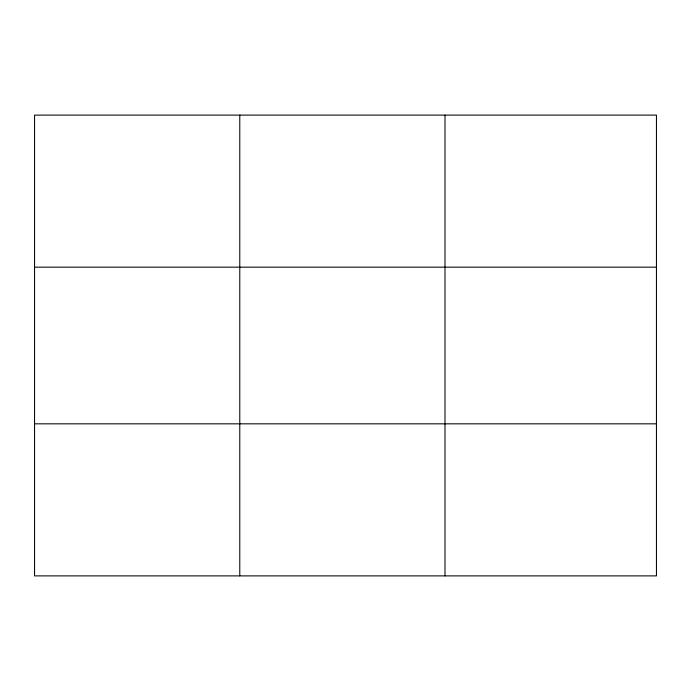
<?xml version="1.0" encoding="UTF-8"?>
<svg xmlns="http://www.w3.org/2000/svg" width="691" height="691" viewBox="0 0 691 691"><rect width="100%" height="100%" fill="white"/><g stroke="black" fill="none" stroke-linecap="round" stroke-linejoin="round"><path stroke-width="1.04" d="M239.777 575.888L239.777 115.112M445.004 575.888L445.004 115.112M34.55 267.167L656.45 267.167M34.55 423.833L656.45 423.833M656.45 550.546L656.45 575.888L34.55 575.888L34.55 115.112L656.45 115.112L656.45 550.546"/></g></svg>
